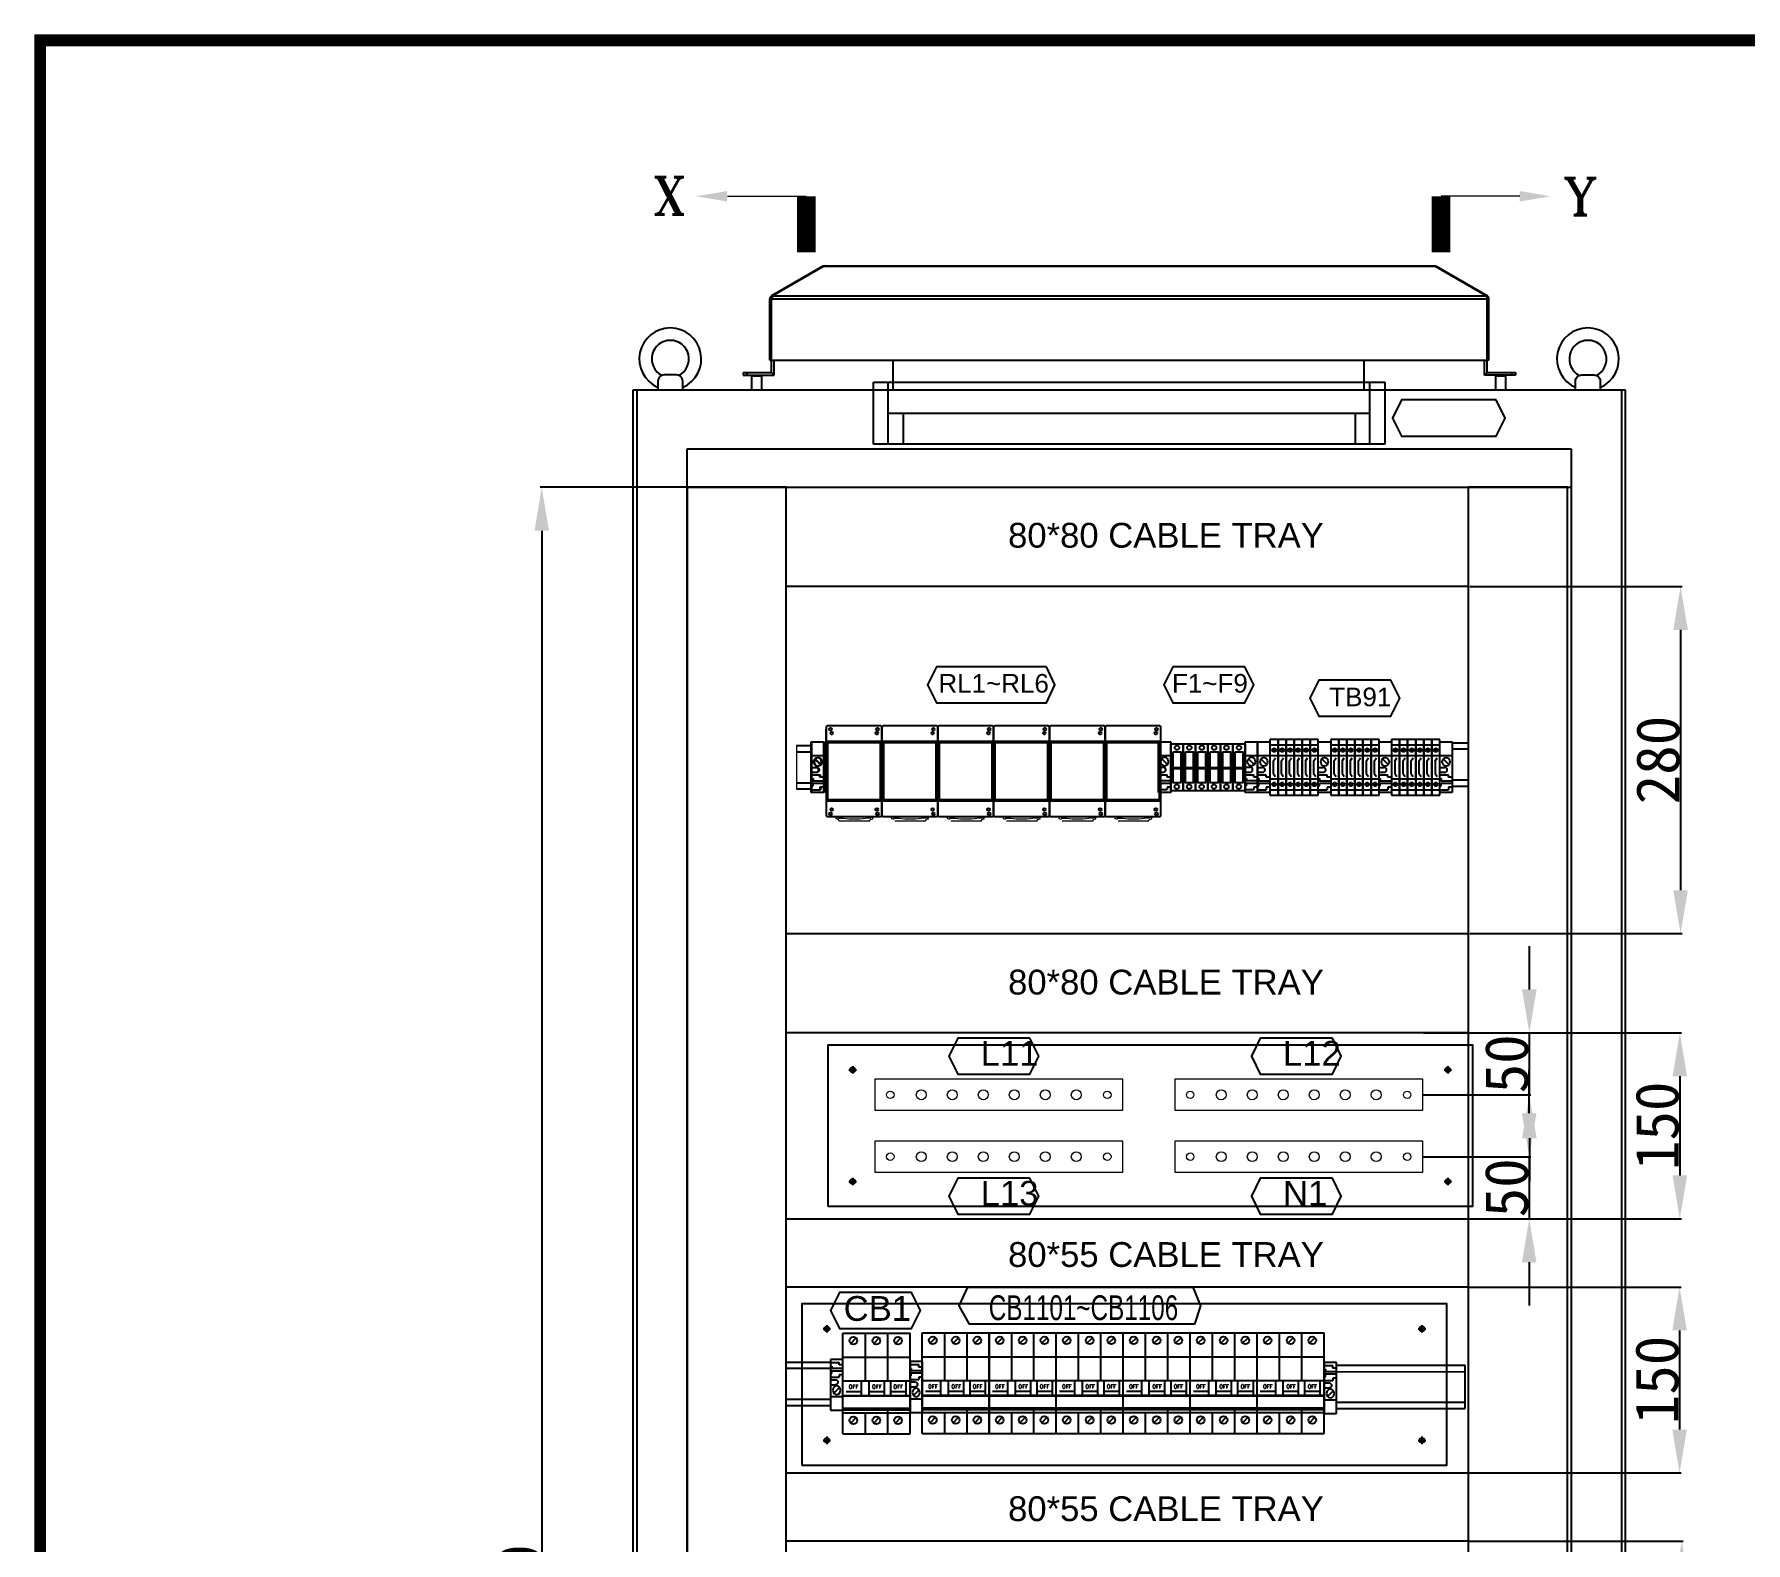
# Model space of a CAD drawing. Extents: x 81437 to 204847, y -54769 to -29444.
# Drawn here: x 91383 to 92763, y -43915 to -42699 of the extents above; entities that cross this region are included whole.
import ezdxf
from ezdxf.enums import TextEntityAlignment as Align
from ezdxf.lldxf.tags import DXFTag

# ---------------------------------------------------------------- set-up
doc = ezdxf.new("R2010")
doc.units = 0
doc.header["$LTSCALE"] = 100
doc.header["$MEASUREMENT"] = 0
for name, color, linetype in [('COMPONENT', 7, 'Continuous'), ('LOOP', 5, 'Continuous'), ('PANEL', 7, 'Continuous'), ('Panel Comp', 7, 'Continuous'), ('PSU', 12, 'Continuous'), ('t', 1, 'Continuous'), ('TEXT', 7, 'Continuous')]:
    doc.layers.add(name, color=color, linetype=linetype)
doc.layers.add('细实线', color=7, linetype='Continuous', lineweight=20)
doc.styles.add('HZ', font='arial.ttf', dxfattribs={"width": 0.7})
doc.styles.add('ROMANS', font='romans', dxfattribs={"width": 0.8, "height": 2})
doc.styles.add('ROMANT', font='romant.shx')
doc.styles.get("Standard").update_dxf_attribs({"font": ''})
doc.styles.add('微软雅黑', font='')
doc.styles.get('Standard').set_extended_font_data('SimSun')
doc.styles.get('微软雅黑').set_extended_font_data('Microsoft YaHei')
tags = doc.linetypes.add('CENTER2', pattern=[1.125, 0.75, -0.125, 0.125, -0.125]).pattern_tags.tags
tags[10:11] = [DXFTag(74, 4), DXFTag(75, 0), DXFTag(340, '0'), DXFTag(46, 1.0), DXFTag(50, 0.0), DXFTag(44, 0.0), DXFTag(45, 0.0)]
tags[8:9] = [DXFTag(74, 4), DXFTag(75, 0), DXFTag(340, '0'), DXFTag(46, 1.0), DXFTag(50, 0.0), DXFTag(44, 0.0), DXFTag(45, 0.0)]
tags[6:7] = [DXFTag(74, 4), DXFTag(75, 0), DXFTag(340, '0'), DXFTag(46, 1.0), DXFTag(50, 0.0), DXFTag(44, 0.0), DXFTag(45, 0.0)]
tags[4:5] = [DXFTag(74, 4), DXFTag(75, 0), DXFTag(340, '0'), DXFTag(46, 1.0), DXFTag(50, 0.0), DXFTag(44, 0.0), DXFTag(45, 0.0)]
tags = doc.linetypes.add('HIDDEN', pattern=[0.375, 0.25, -0.125]).pattern_tags.tags
tags[6:7] = [DXFTag(74, 4), DXFTag(75, 0), DXFTag(340, '0'), DXFTag(46, 1.0), DXFTag(50, 0.0), DXFTag(44, 0.0), DXFTag(45, 0.0)]
tags[4:5] = [DXFTag(74, 4), DXFTag(75, 0), DXFTag(340, '0'), DXFTag(46, 1.0), DXFTag(50, 0.0), DXFTag(44, 0.0), DXFTag(45, 0.0)]
tags = doc.linetypes.add('HIDDEN2', pattern=[0.1875, 0.125, -0.0625]).pattern_tags.tags
tags[6:7] = [DXFTag(74, 4), DXFTag(75, 0), DXFTag(340, '0'), DXFTag(46, 1.0), DXFTag(50, 0.0), DXFTag(44, 0.0), DXFTag(45, 0.0)]
tags[4:5] = [DXFTag(74, 4), DXFTag(75, 0), DXFTag(340, '0'), DXFTag(46, 1.0), DXFTag(50, 0.0), DXFTag(44, 0.0), DXFTag(45, 0.0)]
doc.dimstyles.new('ISO-25', dxfattribs={"dimtxt": 35, "dimasz": 35, "dimexe": 1.25, "dimexo": 0.625, "dimtad": 1, "dimtoh": 1, "dimdec": 0, "dimtxsty": 'Standard', "dimcen": 2.5, "dimadec": 0, "dimazin": 0, "dimtfac": 1, "dimtdec": 0, "dimtmove": 0, "dimatfit": 3, "dimfxl": 1, "dimarcsym": 0})

# ---------------------------------------------------------------- blocks, each defined once
blk = doc.blocks.new('风帽正面')
at = {"linetype": 'Continuous'}
for p, q in [((60582.9, -62124.9), (60541.6, -62148.8)), ((60583.7, -62124.9), (60542.3, -62148.8)), ((60582.9, -62124.9), (60583.1, -62125.3)), ((60583.7, -62124.9), (61076.8, -62124.9)), ((60584.3, -62124.6), (61076.2, -62124.6)), ((61076.8, -62124.9), (61118.1, -62148.8)), ((61077.6, -62124.9), (61077.4, -62125.3)), ((61077.6, -62124.9), (61118.9, -62148.8)), ((60540.2, -62200.6), (60540.2, -62151.1)), ((60540.2, -62151.1), (60541.7, -62151.1)), ((60541.6, -62148.8), (60542.1, -62149.6)), ((60541.7, -62200.6), (60541.7, -62151.1)), ((60541.7, -62151.1), (61118.7, -62151.1)), ((60542.3, -62148.8), (61118.1, -62148.8)), ((61118.9, -62148.8), (61118.4, -62149.6)), ((61118.7, -62200.6), (61118.7, -62151.1)), ((61120.2, -62151.1), (61118.7, -62151.1)), ((61120.2, -62200.6), (61120.2, -62151.1)), ((60540.2, -62200.6), (60541.7, -62200.6)), ((60541.7, -62210.6), (60541.7, -62200.6)), ((60541.7, -62200.6), (61118.7, -62200.6)), ((60543.7, -62212.6), (60543.7, -62200.6)), ((60639.7, -62224.6), (60639.7, -62200.6)), ((61019.7, -62224.6), (61019.7, -62200.6)), ((61116.7, -62212.6), (61116.7, -62200.6)), ((61118.7, -62210.6), (61118.7, -62200.6)), ((61120.2, -62200.6), (61118.7, -62200.6)), ((60518.7, -62210.6), (60518.7, -62212.6)), ((60518.7, -62210.6), (60541.7, -62210.6)), ((60518.7, -62212.6), (60543.7, -62212.6)), ((60521.7, -62210.6), (60521.7, -62212.6)), ((60526.2, -62212.6), (60525.7, -62213.1)), ((60525.7, -62224.6), (60525.7, -62213.1)), ((60525.7, -62213.1), (60533.7, -62213.1)), ((60533.7, -62213.1), (60533.2, -62212.6)), ((60533.7, -62224.6), (60533.7, -62213.1)), ((60543.7, -62212.6), (60541.7, -62210.6)), ((61116.7, -62212.6), (61118.7, -62210.6)), ((61141.7, -62212.6), (61116.7, -62212.6)), ((61118.7, -62210.6), (61141.7, -62210.6)), ((61126.2, -62212.6), (61125.7, -62213.1)), ((61125.7, -62224.6), (61125.7, -62213.1)), ((61125.7, -62213.1), (61133.7, -62213.1)), ((61133.7, -62213.1), (61133.2, -62212.6)), ((61133.7, -62224.6), (61133.7, -62213.1)), ((61138.7, -62210.6), (61138.7, -62212.6)), ((61141.7, -62210.6), (61141.7, -62212.6))]:
    blk.add_line(p, q, dxfattribs=at)
for centre, radius, start, end in [((60584.3, -62127.3), 2.7, 90, 120), ((61076.2, -62127.3), 2.7, 60, 90), ((60542.9, -62151.1), 2.7, 120, 180), ((60693.6, -62183.3), 155.2, 167.8738, 168.0486), ((60588.1, -62160.6), 47.3, 167.3118, 167.8829), ((61072.4, -62160.6), 47.3, 12.1171, 12.6882), ((60966.9, -62183.3), 155.2, 11.9514, 12.1262), ((61117.5, -62151.1), 2.7, 0, 60)]:
    blk.add_arc(centre, radius, start, end, dxfattribs=at)
for points, start_tangent, end_tangent in [([(60583.7, -62124.9), (60583.8, -62124.8), (60584.1, -62124.6)], (0.647129, 0.762381), (0.925529, 0.378677)), ([(60584.1, -62124.6), (60584.3, -62124.6)], (0.925529, 0.378677), (1, 0)), ([(61076.4, -62124.6), (61076.2, -62124.6)], (-0.925529, 0.378677), (-1, 0)), ([(61076.8, -62124.9), (61076.7, -62124.8), (61076.4, -62124.6)], (-0.647129, 0.762381), (-0.925529, 0.378677)), ([(60542.1, -62149.4), (60542.1, -62149.6), (60541.9, -62150.2)], (-0.266985, -0.963701), (-0.2203, -0.975432)), ([(60542.3, -62148.8), (60542.3, -62148.9), (60542.1, -62149.4)], (-0.390683, -0.920525), (-0.266985, -0.963701)), ([(61118.1, -62148.8), (61118.2, -62148.9), (61118.3, -62149.4)], (0.390683, -0.920525), (0.266985, -0.963701)), ([(61118.3, -62149.4), (61118.4, -62149.6), (61118.5, -62150.2)], (0.266985, -0.963701), (0.2203, -0.975432))]:
    blk.add_spline(points, degree=3, dxfattribs=dict(at, start_tangent=start_tangent, end_tangent=end_tangent))
blk = doc.blocks.new('LAMP')
at = {"layer": 'PANEL', "color": 9}
for p, q in [((-206.2, 0), (206.2, 0)), ((-206.2, -50), (-206.2, 0)), ((-194.2, -50), (-194.2, 0)), ((194.2, -50), (194.2, 0)), ((206.2, 0), (206.2, -50)), ((-194.2, -25), (194.2, -25)), ((-182.2, -25), (-182.2, -50)), ((182.2, -25), (182.2, -50)), ((206.2, -50), (-206.2, -50))]:
    blk.add_line(p, q, dxfattribs=at)
blk = doc.blocks.new('*D194')
at = {"color": 0, "lineweight": -2, "transparency": 16777216}
for p, q in [((92540, -43504.1), (92711.2, -43504.1)), ((92709.9, -43539.1), (92709.9, -43619.1)), ((92540, -43654.1), (92711.2, -43654.1))]:
    blk.add_line(p, q, dxfattribs=at)
at = {"color": 0, "transparency": 16777216}
for points in [[(92704.1, -43539.1), (92715.8, -43539.1), (92709.9, -43504.1)], [(92704.1, -43619.1), (92715.8, -43619.1), (92709.9, -43654.1)]]:
    blk.add_solid(points, dxfattribs=at)
at = {"layer": 'Defpoints', "color": 0, "transparency": 16777216}
for p in [(92539.3, -43504.1), (92539.3, -43654.1), (92709.9, -43654.1)]:
    blk.add_point(p, dxfattribs=at)
at = {"color": 0, "transparency": 16777216, "insert": (92691.8, -43579.1), "char_height": 35, "attachment_point": 5, "rotation": 90}
blk.add_mtext('150', dxfattribs=at)
blk = doc.blocks.new('*D195')
at = {"color": 0, "lineweight": -2, "transparency": 16777216}
for p, q in [((92540, -43709.1), (92711, -43709.1)), ((92709.7, -43744.1), (92709.7, -43824.1)), ((92540, -43859.1), (92711, -43859.1))]:
    blk.add_line(p, q, dxfattribs=at)
at = {"color": 0, "transparency": 16777216}
for points in [[(92703.9, -43744.1), (92715.6, -43744.1), (92709.7, -43709.1)], [(92703.9, -43824.1), (92715.6, -43824.1), (92709.7, -43859.1)]]:
    blk.add_solid(points, dxfattribs=at)
at = {"layer": 'Defpoints', "color": 0, "transparency": 16777216}
for p in [(92539.3, -43709.1), (92539.3, -43859.1), (92709.7, -43859.1)]:
    blk.add_point(p, dxfattribs=at)
at = {"color": 0, "transparency": 16777216, "insert": (92691.6, -43784.1), "char_height": 35, "attachment_point": 5, "rotation": 90}
blk.add_mtext('150', dxfattribs=at)
blk = doc.blocks.new('*D196')
at = {"color": 0, "lineweight": -2, "transparency": 16777216}
for p, q in [((92540, -43914.1), (92712.7, -43914.1)), ((92711.5, -43949.1), (92711.5, -44029.1)), ((92540, -44064.1), (92712.7, -44064.1))]:
    blk.add_line(p, q, dxfattribs=at)
at = {"color": 0, "transparency": 16777216}
for points in [[(92705.6, -43949.1), (92717.3, -43949.1), (92711.5, -43914.1)], [(92705.6, -44029.1), (92717.3, -44029.1), (92711.5, -44064.1)]]:
    blk.add_solid(points, dxfattribs=at)
at = {"layer": 'Defpoints', "color": 0, "transparency": 16777216}
for p in [(92539.3, -43914.1), (92539.3, -44064.1), (92711.5, -44064.1)]:
    blk.add_point(p, dxfattribs=at)
at = {"color": 0, "transparency": 16777216, "insert": (92693.3, -43989.1), "char_height": 35, "attachment_point": 5, "rotation": 90}
blk.add_mtext('150', dxfattribs=at)
blk = doc.blocks.new('*D198')
at = {"color": 0, "lineweight": -2, "transparency": 16777216}
for p, q in [((91908.7, -43064.1), (91790.8, -43064.1)), ((91792.1, -43099.1), (91792.1, -44829.6)), ((91908.7, -44864.6), (91790.8, -44864.6))]:
    blk.add_line(p, q, dxfattribs=at)
at = {"color": 0, "transparency": 16777216}
for points in [[(91786.3, -43099.1), (91797.9, -43099.1), (91792.1, -43064.1)], [(91786.3, -44829.6), (91797.9, -44829.6), (91792.1, -44864.6)]]:
    blk.add_solid(points, dxfattribs=at)
at = {"layer": 'Defpoints', "color": 0, "transparency": 16777216}
for p in [(91909.3, -43064.1), (91792.1, -44864.6), (91909.3, -44864.6)]:
    blk.add_point(p, dxfattribs=at)
at = {"color": 0, "transparency": 16777216, "insert": (91774, -43964.3), "char_height": 35, "attachment_point": 5, "rotation": 90}
blk.add_mtext('1800', dxfattribs=at)
blk = doc.blocks.new('空开3P')
at = {"layer": 'COMPONENT', "color": 6, "linetype": 'HIDDEN', "ltscale": 0.2}
for p, q in [((185939.2, 105389.4, 63738.9), (185943.6, 105393.8, 63738.9)), ((185957.7, 105389.4, 63738.9), (185962.1, 105393.8, 63738.9)), ((185975.2, 105389.4, 63738.9), (185979.6, 105393.8, 63738.9)), ((185939.2, 105325.2, 63738.9), (185943.6, 105329.6, 63738.9)), ((185957.7, 105325.2, 63738.9), (185962.1, 105329.6, 63738.9)), ((185975.2, 105325.2, 63738.9), (185979.6, 105329.6, 63738.9))]:
    blk.add_line(p, q, dxfattribs=at)
for centre in [(185941.4, 105391.6, 63738.9), (185959.9, 105391.6, 63738.9), (185977.4, 105391.6, 63738.9), (185941.4, 105327.4, 63738.9), (185959.9, 105327.4, 63738.9), (185977.4, 105327.4, 63738.9)]:
    blk.add_circle(centre, 3.1, dxfattribs=at)
at = {"layer": 'PSU', "linetype": 'HIDDEN', "ltscale": 0.2}
for p, q in [((185932.9, 105397.7, 63738.9), (185969, 105397.7, 63738.9)), ((185932.9, 105378.4, 63738.9), (185932.9, 105397.7, 63738.9)), ((185951, 105378.4, 63738.9), (185951, 105397.7, 63738.9)), ((185969, 105397.7, 63738.9), (185987, 105397.7, 63738.9)), ((185969, 105378.4, 63738.9), (185969, 105397.7, 63738.9)), ((185969, 105378.4, 63738.9), (185969, 105397.7, 63738.9)), ((185987, 105378.4, 63738.9), (185987, 105397.7, 63738.9)), ((185969, 105359.2, 63738.9), (185969, 105378.4, 63738.9)), ((185932.9, 105316.6, 63738.9), (185932.9, 105333.4, 63738.9)), ((185951, 105316.6, 63738.9), (185951, 105333.4, 63738.9)), ((185969, 105316.6, 63738.9), (185969, 105337.2, 63738.9)), ((185969, 105316.6, 63738.9), (185969, 105333.4, 63738.9)), ((185969, 105316.6, 63738.9), (185969, 105330.4, 63738.9)), ((185987, 105316.6, 63738.9), (185987, 105333.4, 63738.9)), ((185932.9, 105316.6, 63738.9), (185969, 105316.6, 63738.9)), ((185969, 105316.6, 63738.9), (185987, 105316.6, 63738.9))]:
    blk.add_line(p, q, dxfattribs=at)
at = {"layer": 'PSU'}
for p, q in [((185932.9, 105378.4, 63738.9), (185969, 105378.4, 63738.9)), ((185932.9, 105333.4, 63738.9), (185932.9, 105378.4, 63738.9)), ((185951, 105359.2, 63738.9), (185951, 105378.4, 63738.9)), ((185969, 105378.4, 63738.9), (185987, 105378.4, 63738.9)), ((185969, 105359.2, 63738.9), (185969, 105378.4, 63738.9)), ((185969, 105359.2, 63738.9), (185969, 105378.4, 63738.9)), ((185987, 105333.4, 63738.9), (185987, 105378.4, 63738.9)), ((185932.9, 105359.2, 63738.9), (185951, 105359.2, 63738.9)), ((185947.9, 105347.5, 63738.9), (185947.9, 105359.2, 63738.9)), ((185951, 105359.2, 63738.9), (185969, 105359.2, 63738.9)), ((185954, 105347.5, 63738.9), (185954, 105359.2, 63738.9)), ((185966.4, 105347.5, 63738.9), (185966.4, 105359.2, 63738.9)), ((185969, 105359.2, 63738.9), (185987, 105359.2, 63738.9)), ((185971.5, 105347.5, 63738.9), (185971.5, 105359.2, 63738.9)), ((185983.9, 105347.5, 63738.9), (185983.9, 105359.2, 63738.9)), ((185932.9, 105347.5, 63738.9), (185969, 105347.5, 63738.9)), ((185932.9, 105347, 63738.9), (185969, 105347, 63738.9)), ((185935.5, 105350.6, 63738.9), (185947.9, 105350.6, 63738.9)), ((185954, 105350.6, 63738.9), (185966.4, 105350.6, 63738.9)), ((185969, 105347.5, 63738.9), (185987, 105347.5, 63738.9)), ((185969, 105347, 63738.9), (185987, 105347, 63738.9)), ((185971.5, 105350.6, 63738.9), (185983.9, 105350.6, 63738.9)), ((185932.9, 105337.2, 63738.9), (185969, 105337.2, 63738.9)), ((185932.9, 105335.8, 63738.9), (185969, 105335.8, 63738.9)), ((185932.9, 105333.4, 63738.9), (185969, 105333.4, 63738.9)), ((185951, 105333.4, 63738.9), (185951, 105333.4, 63738.9)), ((185969, 105337.2, 63738.9), (185987, 105337.2, 63738.9)), ((185969, 105333.4, 63738.9), (185969, 105337.2, 63738.9)), ((185969, 105333.4, 63738.9), (185969, 105337.2, 63738.9)), ((185969, 105335.8, 63738.9), (185987, 105335.8, 63738.9)), ((185969, 105333.4, 63738.9), (185987, 105333.4, 63738.9))]:
    blk.add_line(p, q, dxfattribs=at)
at = {"layer": 'TEXT', "style": 'ROMANS'}
for p in [(185941.5, 105354.5, 63738.9), (185960.3, 105354.5, 63738.9), (185977.5, 105354.5, 63738.9)]:
    blk.add_text('OFF', height=3.09, dxfattribs=at).set_placement(p, align=Align.MIDDLE)
blk = doc.blocks.new('堵头')
at = {"color": 53}
for p, q in [((0, -41), (0, 0)), ((0, 0), (10, 0)), ((10, 0), (10, -41)), ((0, -11), (10, -11)), ((7.3, -18.3), (2.7, -13.8)), ((0, -20.6), (4, -20.6)), ((0, -24.6), (4, -24.6)), ((0, -26.6), (7, -26.6)), ((7, -28.6), (7, -26.6)), ((0, -29.6), (1, -29.6)), ((0, -35.6), (1, -35.6)), ((0, -38.6), (7, -38.6)), ((10, -41), (0, -41)), ((1, -29.6), (1, -31.6)), ((10, -31.6), (1, -31.6)), ((10, -33.6), (1, -33.6)), ((1, -35.6), (1, -33.6)), ((10, -28.6), (7, -28.6)), ((10, -36.6), (7, -36.6)), ((7, -36.6), (7, -38.6))]:
    blk.add_line(p, q, dxfattribs=at)
blk.add_arc((4, -22.6), 2, 270, 90, dxfattribs=at)
blk.add_ellipse((5, -16.1), major_axis=(0, -3.5), ratio=0.857143, start_param=4.712389, end_param=10.995574, dxfattribs=at)
blk = doc.blocks.new('*D231')
at = {"color": 0, "lineweight": -2, "transparency": 16777216}
for p, q in [((92588.6, -43469.1), (92588.6, -43434.1)), ((92503.1, -43504.1), (92589.8, -43504.1)), ((92588.6, -43554.1), (92588.6, -43504.1)), ((92503.1, -43554.1), (92589.8, -43554.1)), ((92588.6, -43589.1), (92588.6, -43624.1))]:
    blk.add_line(p, q, dxfattribs=at)
at = {"color": 0, "transparency": 16777216}
for points in [[(92582.7, -43469.1), (92594.4, -43469.1), (92588.6, -43504.1)], [(92582.7, -43589.1), (92594.4, -43589.1), (92588.6, -43554.1)]]:
    blk.add_solid(points, dxfattribs=at)
at = {"layer": 'Defpoints', "color": 0, "transparency": 16777216}
for p in [(92502.5, -43504.1, 63738.9), (92588.6, -43504.1), (92502.5, -43554.1, 127477.8)]:
    blk.add_point(p, dxfattribs=at)
at = {"color": 0, "transparency": 16777216, "insert": (92570.4, -43529.1), "char_height": 35, "attachment_point": 5, "rotation": 90}
blk.add_mtext('50', dxfattribs=at)
blk = doc.blocks.new('*D221')
at = {"color": 0, "lineweight": -2, "transparency": 16777216}
for p, q in [((92588.5, -43569), (92588.5, -43534)), ((92503.2, -43604), (92589.7, -43604)), ((92588.5, -43604), (92588.5, -43654.1)), ((92503.2, -43654.1), (92589.7, -43654.1)), ((92588.5, -43689.1), (92588.5, -43724.1))]:
    blk.add_line(p, q, dxfattribs=at)
at = {"color": 0, "transparency": 16777216}
for points in [[(92582.6, -43569), (92594.3, -43569), (92588.5, -43604)], [(92582.6, -43689.1), (92594.3, -43689.1), (92588.5, -43654.1)]]:
    blk.add_solid(points, dxfattribs=at)
at = {"layer": 'Defpoints', "color": 0, "transparency": 16777216}
for p in [(92502.6, -43604, 127477.8), (92502.6, -43654.1, 63738.9), (92588.5, -43654.1)]:
    blk.add_point(p, dxfattribs=at)
at = {"color": 0, "transparency": 16777216, "insert": (92570.3, -43629.1), "char_height": 35, "attachment_point": 5, "rotation": 90}
blk.add_mtext('50', dxfattribs=at)
blk = doc.blocks.new('*D225')
at = {"color": 0, "lineweight": -2, "transparency": 16777216}
for p, q in [((92540.6, -43144.1), (92711.8, -43144.1)), ((92710.5, -43179.1), (92710.5, -43389.1)), ((92540.6, -43424.1), (92711.8, -43424.1))]:
    blk.add_line(p, q, dxfattribs=at)
at = {"color": 0, "transparency": 16777216}
for points in [[(92704.7, -43179.1), (92716.4, -43179.1), (92710.5, -43144.1)], [(92704.7, -43389.1), (92716.4, -43389.1), (92710.5, -43424.1)]]:
    blk.add_solid(points, dxfattribs=at)
at = {"layer": 'Defpoints', "color": 0, "transparency": 16777216}
for p in [(92540, -43144.1, -63738.9), (92540, -43424.1), (92710.5, -43424.1)]:
    blk.add_point(p, dxfattribs=at)
at = {"color": 0, "transparency": 16777216, "insert": (92692.4, -43284.1), "char_height": 35, "attachment_point": 5, "rotation": 90}
blk.add_mtext('280', dxfattribs=at)
blk = doc.blocks.new('柱状熔断器RT14-20')
at = {"color": 1}
for p, q in [((87988.4, -29707.6), (87994.6, -29707.6)), ((87994.6, -29708.9), (87988.4, -29708.9))]:
    blk.add_line(p, q, dxfattribs=at)
for points in [[(87986.5, -29726.5), (87986.5, -29688.5), (87996.5, -29688.5), (87996.5, -29726.5)], [(87988.4, -29695.2), (87994.6, -29695.2), (87994.6, -29720), (87988.4, -29720)]]:
    blk.add_lwpolyline(points, close=True, dxfattribs=at)
for centre in [(87991.5, -29691.7), (87991.4, -29723.2)]:
    blk.add_circle(centre, 1.82, dxfattribs=at)
blk = doc.blocks.new('Z$W@#31031')
at = {"color": 53}
for p, q in [((0, 45), (0, 0)), ((6.5, 45), (0, 45)), ((6.5, 0), (6.5, 45)), ((0, 40.6), (6.5, 40.6)), ((0, 31.9), (6.5, 31.9)), ((2.6, 27.5), (4.4, 30.1)), ((2.6, 27.6), (2.6, 17.4)), ((2.6, 17.5), (4.4, 14.9)), ((0, 13.1), (6.5, 13.1)), ((0, 4.4), (6.5, 4.4)), ((0, 0), (6.5, 0))]:
    blk.add_line(p, q, dxfattribs=at)
at = {"color": 53, "linetype": 'HIDDEN2'}
for p, q in [((4.1, 35.1), (2.4, 37.5)), ((4.1, 9.9), (2.4, 7.5))]:
    blk.add_line(p, q, dxfattribs=at)
at = {"color": 53}
for centre in [(3.3, 36.3), (3.3, 8.7)]:
    blk.add_circle(centre, 1.5, dxfattribs=at)
blk = doc.blocks.new('图框')
at = {"layer": 't', "color": 7, "const_width": 9.62}
blk.add_lwpolyline([(4109.5, -3210.4), (4109.5, -58.9), (-6.2, -58.9), (-6.2, -3210.4)], close=True, dxfattribs=at)
at = {"color": 7, "style": '微软雅黑', "flags": 8}
for tag, p, height in [('DWG.NAME:', (1375.5, -2969.2), 25), ('DWG.NO.:', (3122, -3089.3), 24), ('图纸编号', (3309.2, -3111.3), 24), ('FILENO.:', (3122.5, -3165), 24), ('文档号', (3311.6, -3183), 24)]:
    blk.add_attdef(tag, p, '', height=height, dxfattribs=at)
at = {"color": 7, "style": '微软雅黑', "width": 0.8, "flags": 8}
for tag, p, height in [('PROJECTNAME:', (3119.3, -2971.7), 24), ('PROJECT_NAME', (3324.7, -2969.2), 25)]:
    blk.add_attdef(tag, p, '', height=height, dxfattribs=at)
at = {"color": 7, "style": '微软雅黑', "flags": 8}
for tag, p in [('图纸名称:', (1371.6, -3024.8)), ('项目名称', (3272.9, -3045.6))]:
    blk.add_attdef(tag, text='', height=25, dxfattribs=at).set_placement(p, align=Align.BOTTOM_LEFT)
for tag, height, width, p in [('RENLIU', 24, 0.7, (692, -3009.2)), ('SHUFENWANG', 24, 0.7, (879.6, -3009.2)), ('FANGHOU', 24, 0.7, (1063.6, -3009.2)), ('DANDANLI', 24, 0.7, (1243.9, -3009.2)), ('#10STATIONONTROLCABINETCOVER', 30, 0.6, (1771.7, -3076)), ('HANGZHOUHOLLYSYSAUTOMATIONCO.,LTD.', 24, 0.7, (2763.9, -3104.6))]:
    blk.add_attdef(tag, text='', height=height, dxfattribs=dict(at, width=width)).set_placement(p, align=Align.MIDDLE)
at = {"color": 7, "flags": 8}
blk.add_attdef('A', text='', height=23, dxfattribs=at).set_placement((53.7, -3033.7), align=Align.MIDDLE)
at = {"color": 7, "style": '微软雅黑', "flags": 8}
for tag, height, p in [('设计时间', 23, (207.7, -3033.7)), ('刘仁', 23, (692, -3061.1)), ('王姝芬', 23, (879.6, -3061.1)), ('侯方', 23, (1063.6, -3061.1)), ('李丹丹', 23, (1243.9, -3061.1)), ('PAGEXOFX', 24, (3947.6, -3097.9)), ('REV.', 24, (53.2, -3121.9)), ('DATE', 24, (202.7, -3121.9)), ('DESCRIPTION', 24, (445.6, -3121.9)), ('PREPARED', 24, (692, -3121.9)), ('CHECKED', 24, (879.6, -3121.9)), ('SIGNED', 24, (1063.6, -3121.9)), ('APPROVED', 24, (1243.9, -3121.9)), ('图纸名称', 30, (1771.7, -3153.6)), ('第几页共几页', 24, (3947.6, -3172.9))]:
    blk.add_attdef(tag, text='', height=height, dxfattribs=at).set_placement(p, align=Align.MIDDLE)

msp = doc.modelspace()

# ---------------------------------------------------------------- linework, layer by layer
at = {"color": 7}
for p, q in [((91865.8, -45095.6), (91865.8, -42985.6)), ((91865.8, -42985.6), (92665.8, -42985.6)), ((92665.8, -42985.6), (92665.8, -45095.6)), ((91909.3, -44942.1), (91909.3, -43033.1)), ((91909.3, -43109.6), (91909.3, -44909.9))]:
    msp.add_line(p, q, dxfattribs=at)
at = {"color": 7, "linetype": 'HIDDEN'}
for p, q in [((91869, -44985.6), (91869, -42985.6)), ((92662.8, -42985.6), (92662.8, -44985.6))]:
    msp.add_line(p, q, dxfattribs=at)
at = {"color": 7, "linetype": 'Continuous'}
msp.add_line((91910.3, -43033.1), (92622.3, -43033.1), dxfattribs=at)
for p, q in [((92622.3, -43033.1), (92622.3, -44985.6)), ((91909.3, -43064.1), (92622.3, -43064.1)), ((91909.3, -43064.1), (92622.3, -43064.1))]:
    msp.add_line(p, q)
at = {"color": 6}
for p, q in [((92538.9, -43270.4, -63738.9), (92526.4, -43270.4, -62238)), ((91997.5, -43272.4, -63739.5), (92010, -43272.4, -62238.7)), ((91997.5, -43272.4, -63739.5), (92010, -43272.4, -62238.7)), ((91997.5, -43277.4, -63739.5), (92010, -43277.4, -62238.7)), ((91997.5, -43277.4, -63739.5), (92010, -43277.4, -62238.7)), ((92538.9, -43275.4, -63738.9), (92526.4, -43275.4, -62238)), ((91997.5, -43302.4, -63739.5), (92010, -43302.4, -62238.7)), ((91997.5, -43302.4, -63739.5), (92010, -43302.4, -62238.7)), ((91997.5, -43307.4, -63739.5), (92010, -43307.4, -62238.7)), ((91997.5, -43307.4, -63739.5), (92010, -43307.4, -62238.7)), ((92538.9, -43300.4, -63738.9), (92526.4, -43300.4, -62238)), ((92538.9, -43305.4, -63738.9), (92526.4, -43305.4, -62238)), ((91989.3, -43769.6), (92025.6, -43769.6, 1500.8)), ((91989.3, -43774.6), (92025.6, -43774.6, 1500.8)), ((92433.6, -43772.2, 65239.7), (92536.7, -43772.2, 63738.9)), ((92433.6, -43777.4, 65239.7), (92536.7, -43777.2, 63738.9)), ((92536.7, -43807.2, 63738.9), (92536.7, -43772.2, 63738.9)), ((91989.3, -43799.6), (92025.6, -43799.6, 1500.8)), ((91989.3, -43804.6), (92025.6, -43804.6, 1500.8)), ((92433.6, -43802.1, 65239.7), (92536.7, -43802.1, 63738.9)), ((92433.6, -43807.2, 65239.7), (92536.7, -43807.2, 63738.9))]:
    msp.add_line(p, q, dxfattribs=at)
at = {"lineweight": 0}
for p, q in [((92029.5, -43331.5, -0.7), (92029.2, -43329.6, -0.7)), ((92031.4, -43332, -0.7), (92029.5, -43331.5, -0.7)), ((92030.9, -43329.6, -0.7), (92030.9, -43331.1, -0.7)), ((92030.9, -43331.1, -0.7), (92035.5, -43331.1, -0.7)), ((92031.9, -43333.4, -0.7), (92031.4, -43332, -0.7)), ((92056.5, -43333.4, 0.3), (92031.9, -43333.4, -0.7)), ((92057.6, -43331.1, 0.3), (92053, -43331.1, 0.3)), ((92056.5, -43333.4, 0.3), (92057.1, -43332, 0.3)), ((92057.1, -43332, 0.3), (92059, -43331.5, 0.3)), ((92057.6, -43329.6, 0.3), (92057.6, -43331.1, 0.3)), ((92059, -43331.5, 0.3), (92059.3, -43329.6, 0.3)), ((92074.5, -43331.5, -0.7), (92074.2, -43329.6, -0.7)), ((92076.4, -43332, -0.7), (92074.5, -43331.5, -0.7)), ((92075.9, -43331.1, -0.7), (92080.5, -43331.1, -0.7)), ((92101.5, -43333.4, 0.3), (92076.9, -43333.4, -0.7)), ((92102.6, -43331.1, 0.3), (92098, -43331.1, 0.3)), ((92101.5, -43333.4, 0.3), (92102.1, -43332, 0.3)), ((92102.1, -43332, 0.3), (92104, -43331.5, 0.3)), ((92102.6, -43329.6, 0.3), (92102.6, -43331.1, 0.3)), ((92104, -43331.5, 0.3), (92104.3, -43329.6, 0.3)), ((92119.5, -43331.5, -0.7), (92119.2, -43329.6, -0.7)), ((92121.4, -43332, -0.7), (92119.5, -43331.5, -0.7)), ((92120.9, -43331.1, -0.7), (92125.5, -43331.1, -0.7)), ((92146.5, -43333.4, 0.3), (92121.9, -43333.4, -0.7)), ((92147.6, -43331.1, 0.3), (92143, -43331.1, 0.3)), ((92146.5, -43333.4, 0.3), (92147.1, -43332, 0.3)), ((92147.1, -43332, 0.3), (92149, -43331.5, 0.3)), ((92147.6, -43329.6, 0.3), (92147.6, -43331.1, 0.3)), ((92149, -43331.5, 0.3), (92149.3, -43329.6, 0.3)), ((92164.5, -43331.5, -0.7), (92164.2, -43329.6, -0.7)), ((92166.4, -43332, -0.7), (92164.5, -43331.5, -0.7)), ((92165.9, -43331.1, -0.7), (92170.5, -43331.1, -0.7)), ((92191.5, -43333.4, 0.3), (92166.9, -43333.4, -0.7)), ((92192.6, -43331.1, 0.3), (92188, -43331.1, 0.3)), ((92191.5, -43333.4, 0.3), (92192.1, -43332, 0.3)), ((92192.1, -43332, 0.3), (92194, -43331.5, 0.3)), ((92192.6, -43329.6, 0.3), (92192.6, -43331.1, 0.3)), ((92194, -43331.5, 0.3), (92194.3, -43329.6, 0.3)), ((92209.5, -43331.5, -0.7), (92209.2, -43329.6, -0.7)), ((92211.4, -43332, -0.7), (92209.5, -43331.5, -0.7)), ((92210.9, -43331.1, -0.7), (92215.5, -43331.1, -0.7)), ((92236.5, -43333.4, 0.3), (92211.9, -43333.4, -0.7)), ((92237.6, -43331.1, 0.3), (92233, -43331.1, 0.3)), ((92236.5, -43333.4, 0.3), (92237.1, -43332, 0.3)), ((92237.1, -43332, 0.3), (92239, -43331.5, 0.3)), ((92237.6, -43329.6, 0.3), (92237.6, -43331.1, 0.3)), ((92239, -43331.5, 0.3), (92239.3, -43329.6, 0.3)), ((92254.5, -43331.5, -0.7), (92254.2, -43329.6, -0.7)), ((92256.4, -43332, -0.7), (92254.5, -43331.5, -0.7)), ((92255.9, -43331.1, -0.7), (92260.5, -43331.1, -0.7)), ((92281.5, -43333.4, 0.3), (92256.9, -43333.4, -0.7)), ((92282.6, -43331.1, 0.3), (92278, -43331.1, 0.3)), ((92281.5, -43333.4, 0.3), (92282.1, -43332, 0.3)), ((92282.1, -43332, 0.3), (92284, -43331.5, 0.3)), ((92282.6, -43329.6, 0.3), (92282.6, -43331.1, 0.3)), ((92284, -43331.5, 0.3), (92284.3, -43329.6, 0.3))]:
    msp.add_line(p, q, dxfattribs=at)
at = {"color": 4, "linetype": 'CENTER2'}
for p, q in [((92039.9, -43534), (92045.9, -43534)), ((92042.9, -43531), (92042.9, -43537)), ((92519.9, -43534), (92525.9, -43534)), ((92522.9, -43531), (92522.9, -43537)), ((92522.9, -43531), (92522.9, -43537)), ((92039.9, -43624), (92045.9, -43624)), ((92042.9, -43621), (92042.9, -43627)), ((92519.9, -43624), (92525.9, -43624)), ((92522.9, -43621), (92522.9, -43627)), ((92022, -43739.8, 63738.9), (92022, -43745.8, 63738.9)), ((92502, -43739.8, 63738.9), (92502, -43745.8, 63738.9)), ((92019, -43742.8, 63738.9), (92025, -43742.8, 63738.9)), ((92499, -43742.8, 63738.9), (92505, -43742.8, 63738.9)), ((92019, -43832.8, 63738.9), (92025, -43832.8, 63738.9)), ((92022, -43829.8, 63738.9), (92022, -43835.8, 63738.9)), ((92499, -43832.8, 63738.9), (92505, -43832.8, 63738.9)), ((92502, -43829.8, 63738.9), (92502, -43835.8, 63738.9))]:
    msp.add_line(p, q, dxfattribs=at)
at = {"linetype": 'CENTER2'}
for p, q in [((92042.8, -43534), (92043, -43534)), ((92042.9, -43534), (92042.9, -43533.9)), ((92522.8, -43534), (92523, -43534)), ((92522.8, -43534), (92523, -43534)), ((92522.9, -43534), (92522.9, -43533.9)), ((92522.9, -43534), (92522.9, -43533.9)), ((92042.8, -43624), (92043, -43624)), ((92042.9, -43624), (92042.9, -43623.9)), ((92522.8, -43624), (92523, -43624)), ((92522.9, -43624), (92522.9, -43623.9)), ((92021.9, -43742.8, 63738.9), (92022.1, -43742.8, 63738.9)), ((92022, -43742.9, 63738.9), (92022, -43742.7, 63738.9)), ((92501.9, -43742.8, 63738.9), (92502.1, -43742.8, 63738.9)), ((92502, -43742.9, 63738.9), (92502, -43742.7, 63738.9)), ((92021.9, -43832.8, 63738.9), (92022.1, -43832.8, 63738.9)), ((92022, -43832.9, 63738.9), (92022, -43832.7, 63738.9)), ((92501.9, -43832.8, 63738.9), (92502.1, -43832.8, 63738.9)), ((92502, -43832.9, 63738.9), (92502, -43832.7, 63738.9))]:
    msp.add_line(p, q, dxfattribs=at)
at = {"color": 7}
for points in [[(91905.8, -42985.6), (91905.8, -42978.5, 0.414214), (91900.8, -42973.5), (91890.8, -42973.5, 0.414214), (91885.8, -42978.5), (91885.8, -42985.6)], [(92625.8, -42985.6), (92625.8, -42978.5, -0.414214), (92630.8, -42973.5), (92640.8, -42973.5, -0.414214), (92645.8, -42978.5), (92645.8, -42985.6)]]:
    msp.add_lwpolyline(points, format="xyb", dxfattribs=at)
at = {"color": 3}
msp.add_lwpolyline([(92561.8, -42993.7), (92485.4, -42993.7), (92478.1, -43008.3), (92485.4, -43022.8), (92561.8, -43022.8), (92569.1, -43008.3), (92561.8, -42993.7)], dxfattribs=at)
at = {"color": 7}
msp.add_lwpolyline([(91909.3, -43033.1), (92622.3, -43033.1)], dxfattribs=at)
for points in [[(91909.3, -44864.6), (91989.3, -44864.6), (91989.3, -43064.1), (91909.3, -43064.1)], [(91989.3, -43064.1), (92539.3, -43064.1), (92539.3, -43144.1), (91989.3, -43144.1)], [(92539.3, -44864.6), (92619.3, -44864.6), (92619.3, -43064.1), (92539.3, -43064.1)], [(92022.9, -43644), (92542.9, -43644), (92542.9, -43514), (92022.9, -43514)]]:
    msp.add_lwpolyline(points, close=True)
at = {"color": 3}
for points, elevation in [([(92199.1, -43208.9), (92110.4, -43208.9), (92103.2, -43223.4), (92110.4, -43237.9), (92199.1, -43237.9), (92206, -43223.4), (92199.1, -43208.9)], -62238.7), ([(92359.1, -43208.9), (92301.1, -43208.9), (92293.8, -43223.4), (92301.1, -43237.9), (92359.1, -43237.9), (92366.3, -43223.4), (92359.1, -43208.9)], -57848.5), ([(92476.9, -43219.7), (92418.9, -43219.7), (92411.6, -43234.2), (92418.9, -43248.7), (92476.9, -43248.7), (92484.2, -43234.2), (92476.9, -43219.7)], -62236.7), ([(92185.8, -43508.4), (92127.8, -43508.4), (92120.5, -43522.9), (92127.8, -43537.4), (92185.8, -43537.4), (92193.1, -43522.9), (92185.8, -43508.4)], 63738.9), ([(92429.7, -43508.4), (92371.6, -43508.4), (92364.4, -43522.9), (92371.6, -43537.4), (92429.7, -43537.4), (92436.9, -43522.9), (92429.7, -43508.4)], 63738.9), ([(92185.8, -43621.3), (92127.8, -43621.3), (92120.5, -43635.8), (92127.8, -43650.4), (92185.8, -43650.4), (92193.1, -43635.8), (92185.8, -43621.3)], 63738.9), ([(92429.7, -43621.3), (92371.6, -43621.3), (92364.4, -43635.8), (92371.6, -43650.4), (92429.7, -43650.4), (92436.9, -43635.8), (92429.7, -43621.3)], 63738.9), ([(92090.3, -43713.5), (92032.3, -43713.5), (92025, -43728), (92032.3, -43742.5), (92090.3, -43742.5), (92097.6, -43728), (92090.3, -43713.5)], 191216.6), ([(92135.8, -43709.2), (92317.1, -43709.2), (92323.5, -43724.2), (92318.5, -43739), (92137.2, -43739), (92128.7, -43724.2), (92135.8, -43709.2)], 63738.9)]:
    msp.add_lwpolyline(points, dxfattribs=dict(at, elevation=elevation))
at = {"elevation": 63738.9}
for points in [[(91989.3, -43424.1), (92539.3, -43424.1), (92539.3, -43504.1), (91989.3, -43504.1)], [(91989.3, -43654.1), (92539.3, -43654.1), (92539.3, -43709.1), (91989.3, -43709.1)], [(92002, -43852.8), (92522, -43852.8), (92522, -43722.8), (92002, -43722.8)], [(91989.3, -43859.1), (92539.3, -43859.1), (92539.3, -43914.1), (91989.3, -43914.1)]]:
    msp.add_lwpolyline(points, close=True, dxfattribs=at)
at = {"color": 6, "lineweight": 20, "elevation": 63738.9}
for points in [[(92060.7, -43566.6), (92260.7, -43566.6), (92260.7, -43541.6), (92060.7, -43541.6)], [(92302.6, -43566.6), (92502.6, -43566.6), (92502.6, -43541.6), (92302.6, -43541.6)], [(92060.7, -43616.5), (92260.7, -43616.5), (92260.7, -43591.5), (92060.7, -43591.5)], [(92302.6, -43616.5), (92502.6, -43616.5), (92502.6, -43591.5), (92302.6, -43591.5)]]:
    msp.add_lwpolyline(points, close=True, dxfattribs=at)
for centre in [(92042.9, -43534), (92522.9, -43534), (92042.9, -43624), (92522.9, -43624), (92022, -43742.8, 63738.9), (92502, -43742.8, 63738.9), (92022, -43832.8, 63738.9), (92502, -43832.8, 63738.9)]:
    msp.add_circle(centre, 2)
at = {"color": 6, "lineweight": 20}
for centre, radius in [((92073.2, -43554.1, 63738.9), 3), ((92098.2, -43554.1, 63738.9), 4), ((92123.2, -43554.1, 63738.9), 4), ((92148.2, -43554.1, 63738.9), 4), ((92173.2, -43554.1, 63738.9), 4), ((92198.2, -43554.1, 63738.9), 4), ((92223.2, -43554.1, 63738.9), 4), ((92248.2, -43554.1, 63738.9), 3), ((92315.1, -43554.1, 63738.9), 3), ((92340.1, -43554.1, 63738.9), 4), ((92365.1, -43554.1, 63738.9), 4), ((92390.1, -43554.1, 63738.9), 4), ((92415.1, -43554.1, 63738.9), 4), ((92440.1, -43554.1, 63738.9), 4), ((92465.1, -43554.1, 63738.9), 4), ((92490.1, -43554.1, 63738.9), 3), ((92073.2, -43604, 63738.9), 3), ((92098.2, -43604, 63738.9), 4), ((92123.2, -43604, 63738.9), 4), ((92148.2, -43604, 63738.9), 4), ((92173.2, -43604, 63738.9), 4), ((92198.2, -43604, 63738.9), 4), ((92223.2, -43604, 63738.9), 4), ((92248.2, -43604, 63738.9), 3), ((92315.1, -43604, 63738.9), 3), ((92340.1, -43604, 63738.9), 4), ((92365.1, -43604, 63738.9), 4), ((92390.1, -43604, 63738.9), 4), ((92415.1, -43604, 63738.9), 4), ((92440.1, -43604, 63738.9), 4), ((92465.1, -43604, 63738.9), 4), ((92490.1, -43604, 63738.9), 3)]:
    msp.add_circle(centre, radius, dxfattribs=at)
at = {"color": 7}
for centre, radius, start, end in [((91895.8, -42960.6), 25, 293.5782, 246.4218), ((92635.8, -42960.6), 25, 293.5782, 246.4218), ((91895.8, -42960.6), 15, 297.5291, 242.4709), ((92635.8, -42960.6), 15, 297.5291, 242.4709)]:
    msp.add_arc(centre, radius, start, end, dxfattribs=at)
at = {"lineweight": 0}
for centre in [(92044.2, -43258.2, 0.3), (92089.2, -43258.2, 0.3), (92134.2, -43258.2, 0.3), (92179.2, -43258.2, 0.3), (92224.2, -43258.2, 0.3), (92269.2, -43258.2, 0.3)]:
    msp.add_arc(centre, 73.4, 263.13, 276.87, dxfattribs=at)
at = {"layer": 'LOOP', "color": 5, "lineweight": 0}
for p, q in [((91942, -42829.4), (92005.4, -42829.4)), ((92580.8, -42829.4), (92517.4, -42829.4))]:
    msp.add_line(p, q, dxfattribs=at)
at = {"layer": 'LOOP', "color": 5, "lineweight": 0, "const_width": 15}
for points in [[(92005.4, -42829.4), (92005.4, -42874.5)], [(92517.4, -42829.4), (92517.4, -42874.5)]]:
    msp.add_lwpolyline(points, dxfattribs=at)
at = {"layer": 'LOOP', "color": 5, "lineweight": 0}
for points in [[(91941.6, -42825.2), (91916.6, -42829.4), (91941.6, -42833.6)], [(92580.8, -42833.6), (92605.8, -42829.4), (92580.8, -42825.2)]]:
    msp.add_solid(points, dxfattribs=at)
at = {"layer": 'Panel Comp'}
for p, q in [((92021.5, -43305.1, -0.7), (92021.5, -43259.1, -0.7)), ((92021.5, -43298.6, -0.7), (92021.5, -43259.4, -0.7)), ((92021.5, -43298.6, -0.7), (92021.5, -43259.4, -0.7)), ((92021.5, -43301.7, -0.7), (92021.5, -43262.5, -0.7)), ((92021.5, -43304.1, -0.7), (92021.5, -43264.8, -0.7))]:
    msp.add_line(p, q, dxfattribs=at)
at = {"layer": 'Panel Comp', "elevation": -0.7}
for points in [[(92022.5, -43329.6), (92065.5, -43329.6, 0.414214), (92066.5, -43328.6), (92066.5, -43257.6, 0.414214), (92065.5, -43256.6), (92022.5, -43256.6, 0.414214), (92021.5, -43257.6), (92021.5, -43328.6, 0.414214)], [(92067.5, -43329.6), (92110.5, -43329.6, 0.414214), (92111.5, -43328.6), (92111.5, -43257.6, 0.414214), (92110.5, -43256.6), (92067.5, -43256.6, 0.414214), (92066.5, -43257.6), (92066.5, -43328.6, 0.414214)], [(92112.5, -43329.6), (92155.5, -43329.6, 0.414214), (92156.5, -43328.6), (92156.5, -43257.6, 0.414214), (92155.5, -43256.6), (92112.5, -43256.6, 0.414214), (92111.5, -43257.6), (92111.5, -43328.6, 0.414214)], [(92157.5, -43329.6), (92200.5, -43329.6, 0.414214), (92201.5, -43328.6), (92201.5, -43257.6, 0.414214), (92200.5, -43256.6), (92157.5, -43256.6, 0.414214), (92156.5, -43257.6), (92156.5, -43328.6, 0.414214)], [(92202.5, -43329.6), (92245.5, -43329.6, 0.414214), (92246.5, -43328.6), (92246.5, -43257.6, 0.414214), (92245.5, -43256.6), (92202.5, -43256.6, 0.414214), (92201.5, -43257.6), (92201.5, -43328.6, 0.414214)], [(92247.5, -43329.6), (92290.5, -43329.6, 0.414214), (92291.5, -43328.6), (92291.5, -43257.6, 0.414214), (92290.5, -43256.6), (92247.5, -43256.6, 0.414214), (92246.5, -43257.6), (92246.5, -43328.6, 0.414214)]]:
    msp.add_lwpolyline(points, format="xyb", close=True, dxfattribs=at)
for points in [[(92021.5, -43317.1), (92066.5, -43317.1), (92066.5, -43269.1), (92021.5, -43269.1)], [(92022.6, -43315.9), (92065.3, -43315.9), (92065.3, -43270.2), (92022.6, -43270.2)], [(92066.5, -43317.1), (92111.5, -43317.1), (92111.5, -43269.1), (92066.5, -43269.1)], [(92067.6, -43315.9), (92110.3, -43315.9), (92110.3, -43270.2), (92067.6, -43270.2)], [(92111.5, -43317.1), (92156.5, -43317.1), (92156.5, -43269.1), (92111.5, -43269.1)], [(92112.6, -43315.9), (92155.3, -43315.9), (92155.3, -43270.2), (92112.6, -43270.2)], [(92156.5, -43317.1), (92201.5, -43317.1), (92201.5, -43269.1), (92156.5, -43269.1)], [(92157.6, -43315.9), (92200.3, -43315.9), (92200.3, -43270.2), (92157.6, -43270.2)], [(92201.5, -43317.1), (92246.5, -43317.1), (92246.5, -43269.1), (92201.5, -43269.1)], [(92202.6, -43315.9), (92245.3, -43315.9), (92245.3, -43270.2), (92202.6, -43270.2)], [(92246.5, -43317.1), (92291.5, -43317.1), (92291.5, -43269.1), (92246.5, -43269.1)], [(92247.6, -43315.9), (92290.3, -43315.9), (92290.3, -43270.2), (92247.6, -43270.2)]]:
    msp.add_lwpolyline(points, close=True, dxfattribs=at)
at = {"layer": 'Panel Comp'}
for centre in [(92025, -43259.3, -0.7), (92025.9, -43262.3, -0.7), (92062.4, -43262.3, 0.3), (92062.9, -43259.3, 0.3), (92107.4, -43262.3, 0.3), (92107.9, -43259.3, 0.3), (92152.4, -43262.3, 0.3), (92152.9, -43259.3, 0.3), (92197.4, -43262.3, 0.3), (92197.9, -43259.3, 0.3), (92242.4, -43262.3, 0.3), (92242.9, -43259.3, 0.3), (92287.4, -43262.3, 0.3), (92287.9, -43259.3, 0.3), (92025, -43327.5, -0.7), (92025.9, -43324, -0.7), (92062.4, -43324, 0.3), (92062.9, -43327.5, 0.3), (92107.4, -43324, 0.3), (92107.9, -43327.5, 0.3), (92152.4, -43324, 0.3), (92152.9, -43327.5, 0.3), (92197.4, -43324, 0.3), (92197.9, -43327.5, 0.3), (92242.4, -43324, 0.3), (92242.9, -43327.5, 0.3), (92287.4, -43324, 0.3), (92287.9, -43327.5, 0.3)]:
    msp.add_circle(centre, 1.09, dxfattribs=at)
at = {"layer": '细实线', "color": 6}
for p, q in [((92538.9, -43270.4, -63739.5), (92538.9, -43305.4, -63739.5)), ((91997.5, -43272.4, -63739.5), (91997.5, -43307.4, -63739.5)), ((91997.5, -43272.4, -63739.5), (91997.5, -43307.4, -63739.5)), ((91989.3, -43769.6), (91989.3, -43804.6))]:
    msp.add_line(p, q, dxfattribs=at)

# ---------------------------------------------------------------- block references
at = {"color": 1}
for name, p in [('图框', (91393.8, -42644.7)), ('柱状熔断器RT14-20', (4312.9, -13582.4, -62238.7)), ('柱状熔断器RT14-20', (4322.9, -13582.4, -62238.7)), ('柱状熔断器RT14-20', (4332.9, -13582.4, -62238.7)), ('柱状熔断器RT14-20', (4342.9, -13582.4, -62238.7)), ('柱状熔断器RT14-20', (4352.9, -13582.4, -62238.7)), ('柱状熔断器RT14-20', (4362.9, -13582.4, -62238.7))]:
    msp.add_blockref(name, p, dxfattribs=at)
at = {"lineweight": 20}
msp.add_blockref('风帽正面', (31435.8, 19239), dxfattribs=at)
at = {"color": 7}
for name, p in [('LAMP', (92265.8, -42979.4)), ('Z$W@#31031', (92379.4, -43312.4, -62238.7)), ('Z$W@#31031', (92385.9, -43312.4, -62238.7)), ('Z$W@#31031', (92392.4, -43312.4, -62238.7)), ('Z$W@#31031', (92398.9, -43312.4, -62238.7)), ('Z$W@#31031', (92405.4, -43312.4, -62238.7)), ('Z$W@#31031', (92411.9, -43312.4, -62238.7)), ('Z$W@#31031', (92428.4, -43312.4, -62238.7)), ('Z$W@#31031', (92434.9, -43312.4, -62238.7)), ('Z$W@#31031', (92441.4, -43312.4, -62238.7)), ('Z$W@#31031', (92447.9, -43312.4, -62238.7)), ('Z$W@#31031', (92454.4, -43312.4, -62238.7)), ('Z$W@#31031', (92460.9, -43312.4, -62238.7)), ('Z$W@#31031', (92477.4, -43312.4, -62238.7)), ('Z$W@#31031', (92483.9, -43312.4, -62238.7)), ('Z$W@#31031', (92490.4, -43312.4, -62238.7)), ('Z$W@#31031', (92496.9, -43312.4, -62238.7)), ('Z$W@#31031', (92503.4, -43312.4, -62238.7)), ('Z$W@#31031', (92509.9, -43312.4, -62238.7))]:
    msp.add_blockref(name, p, dxfattribs=at)
for p in [(92009.4, -43269.4, -62238.7), (92010, -43269.4, -62238.7), (92289.4, -43269.3, -62238.7), (92359.4, -43269.3, -62238.7), (92369.4, -43269.4, -62238.7), (92418.4, -43269.4, -62238.7), (92467.4, -43269.4, -62238.7), (92516.4, -43269.4, -62238.7)]:
    msp.add_blockref('堵头', p)
at = {"xscale": -1, "rotation": 180}
for p in [(92025, -43808.5, 1500.8), (92089.1, -43810.3, 1500.8), (92423.1, -43811.1, 65239.7)]:
    msp.add_blockref('堵头', p, dxfattribs=at)
at = {"layer": '细实线'}
for p in [(-93897.9, -149144, -62238), (-93833.9, -149143.8, -62238), (-93779.9, -149143.8, -62238), (-93725.9, -149143.8, -62238), (-93671.9, -149143.8, -62238), (-93617.9, -149143.8, -62238), (-93563.9, -149143.8, 1500.8)]:
    msp.add_blockref('空开3P', p, dxfattribs=at)

# ---------------------------------------------------------------- texts
at = {"lineweight": 0, "style": 'HZ'}
for s, p in [('80*80 CABLE TRAY', (92168.2, -43112.8)), ('80*80 CABLE TRAY ', (92168.2, -43473.2)), ('80*55 CABLE TRAY', (92168.2, -43692.9)), ('80*55 CABLE TRAY', (92168.2, -43897.9))]:
    msp.add_text(s, height=20, dxfattribs=at).set_placement(p)
at = {"color": 0, "style": 'HZ'}
for s, height, p in [('RL1~RL6', 15, (92112, -43229.7, -62238.7)), ('F1~F9', 15, (92300.4, -43229.7, -57848.5)), ('TB91', 15, (92427.2, -43240.7, -62236.7)), ('L11', 20, (92146.1, -43530.6, 63738.9)), ('L12', 20, (92389.9, -43530.6, 63738.9)), ('L13', 20, (92146.1, -43643.5, 63738.9)), ('N1', 20, (92389.9, -43643.5, 63738.9)), ('CB1', 20, (92035.6, -43736.4, 191216.6))]:
    msp.add_text(s, height=height, dxfattribs=at).set_placement(p)
at = {"color": 0, "style": 'HZ', "width": 0.7}
msp.add_text('CB1101~CB1106', height=20, dxfattribs=at).set_placement((92229, -43735.8, 63738.9), align=Align.CENTER)
at = {"layer": 'TEXT', "color": 5, "lineweight": 0, "style": 'ROMANT'}
for s, p in [('X', (91895, -42844.1)), ('Y', (92629.7, -42844.7))]:
    msp.add_text(s, height=30, dxfattribs=at).set_placement(p, align=Align.CENTER)

# ---------------------------------------------------------------- dimensions: what is measured, and where the dimension line sits
at = {"color": 3}
for base, p1, p2, picture, middle in [((91792.09264, -44864.5733), (91909.32719, -43064.07334), (91909.32719, -44864.5733), '*D198', (91773.96764, -43964.32332)), ((92710.5, -43424.1, 63738.9), (92540, -43144.1), (92540, -43424.1, 63738.9), '*D225', (92692.4, -43284.1, 63738.9)), ((92588.6, -43504.1, 63738.9), (92502.5, -43554.1, 191216.6), (92502.5, -43504.1, 127477.8), '*D231', (92570.4, -43529.1, 63738.9)), ((92709.9, -43654.1, 63738.9), (92539.3, -43504.1, 63738.9), (92539.3, -43654.1, 63738.9), '*D194', (92691.8, -43579.1, 63738.9)), ((92588.5, -43654.1, -63738.9), (92502.6, -43604, 63738.9), (92502.6, -43654.1), '*D221', (92570.3, -43629.1, -63738.9)), ((92709.7, -43859.1, 63738.9), (92539.3, -43709.1, 63738.9), (92539.3, -43859.1, 63738.9), '*D195', (92691.6, -43784.1, 63738.9)), ((92711.5, -44064.1, 63738.9), (92539.3, -43914.1, 63738.9), (92539.3, -44064.1, 63738.9), '*D196', (92693.3, -43989.1, 63738.9))]:
    dim = msp.add_linear_dim(base=base, p1=p1, p2=p2, angle=90, dimstyle='ISO-25', dxfattribs=at)
    dim.commit()
    dim.dimension.update_dxf_attribs({"geometry": picture, "text_midpoint": middle})

doc.saveas('drawing.dxf')
